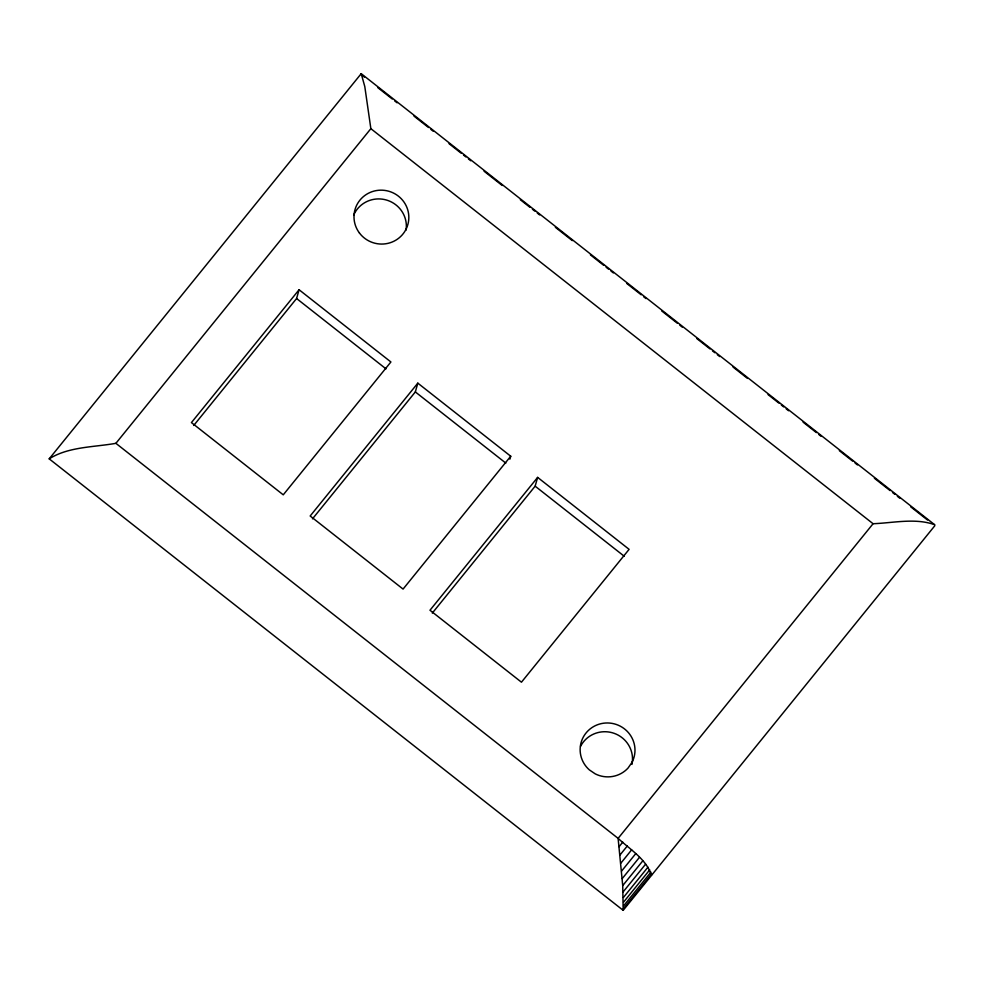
<?xml version="1.0" encoding="UTF-8"?>
<svg xmlns="http://www.w3.org/2000/svg" width="984" height="984" viewBox="0 0 984 984"><rect width="100%" height="100%" fill="white"/><g stroke="black" fill="none" stroke-linecap="round" stroke-linejoin="round"><path stroke-width="1.48" d="M651.506 875.366C646.488 859.339 629.994 849.389 618.112 838.368L115.891 443.329C93.824 447.253 68.462 446.625 49.2 458.851L623.179 910.335L934.8 525.751L934.579 524.669L361.214 73.665L49.2 458.851M623.179 910.335L622.724 885.612L618.112 838.368L873.079 523.722C893.251 522.971 915.194 517.793 934.579 524.669M193.75 425.445L296.59 298.521L299.075 289.739L390.906 361.977L283.257 494.829L191.425 422.591L299.075 289.739M312.481 518.851L415.334 391.927L417.819 383.145L510.733 456.232L509.897 459.159M432.308 613.093L535.148 486.17L537.633 477.388L629.108 549.343L521.458 682.195L429.983 610.24L537.633 477.388M115.891 443.329L370.857 128.67L364.793 86.567L361.214 73.665M417.819 383.145L310.169 515.997L403.071 589.084L510.733 456.232M619.084 846.695L622.774 842.132M619.981 855.022L627.312 845.969M620.818 863.214L631.654 849.832M621.556 871.135L635.726 853.657M622.196 878.65L639.44 857.359M622.724 885.612L642.761 860.889M623.13 891.922L645.602 864.186M623.413 897.469L647.939 867.199M623.548 902.156L649.723 869.856M623.561 905.907L650.928 872.131M623.438 908.638L651.519 873.976M360.821 74.28L364.449 77.133M377.745 87.588L392.247 98.99M394.658 100.885L397.069 102.791M413.993 116.1L428.495 127.502M430.906 129.408L433.329 131.303M449.036 143.664L461.115 153.172M463.538 155.066L465.949 156.973M468.372 158.867L470.782 160.773M484.079 171.228L502.197 185.484M520.327 199.74L529.995 207.341M532.418 209.248L534.829 211.142M537.252 213.048L539.663 214.942M555.37 227.304L572.294 240.613M590.412 254.868L603.709 265.323M606.119 267.23L608.543 269.124M610.953 271.03L613.376 272.925M626.66 283.38L641.162 294.782M643.585 296.688L645.996 298.595M661.703 310.944L677.423 323.305M679.833 325.2L682.244 327.106M696.746 338.508L710.042 348.963M712.465 350.87L714.876 352.764M717.299 354.671L719.71 356.565M733.006 367.02L747.508 378.434M768.049 394.584L778.922 403.145M781.333 405.039L783.756 406.946M786.167 408.84L788.59 410.746M803.092 422.148L816.376 432.603M818.799 434.51L821.209 436.404M839.34 450.672L852.636 461.127M855.047 463.021L857.47 464.928M874.382 478.236L890.089 490.586M892.513 492.492L894.923 494.386M897.346 496.293L899.757 498.187M910.63 506.748L927.555 520.056M370.857 128.67L873.079 523.722M296.59 298.521L386.011 368.865M415.334 391.927L505.825 463.107M535.148 486.17L624.213 556.231M353.736 214.979A27.466 26.912 15.8 0 1 406.072 230.084M580.56 746.352A27.466 26.912 15.8 0 1 631.937 764.433M632.072 762.268L628.05 768.049A27.466 26.912 15.8 0 1 595.246 773.879L589.33 769.869A27.466 26.912 15.8 0 1 585.554 733.597A27.466 26.912 15.8 0 1 621.949 727.127A27.466 26.912 15.8 0 1 632.072 762.268M359.431 232.999A27.466 26.912 15.8 0 0 406.601 228.042A27.466 26.912 15.8 0 0 378.213 190.318A27.466 26.912 15.8 0 0 359.431 232.999"/></g></svg>
